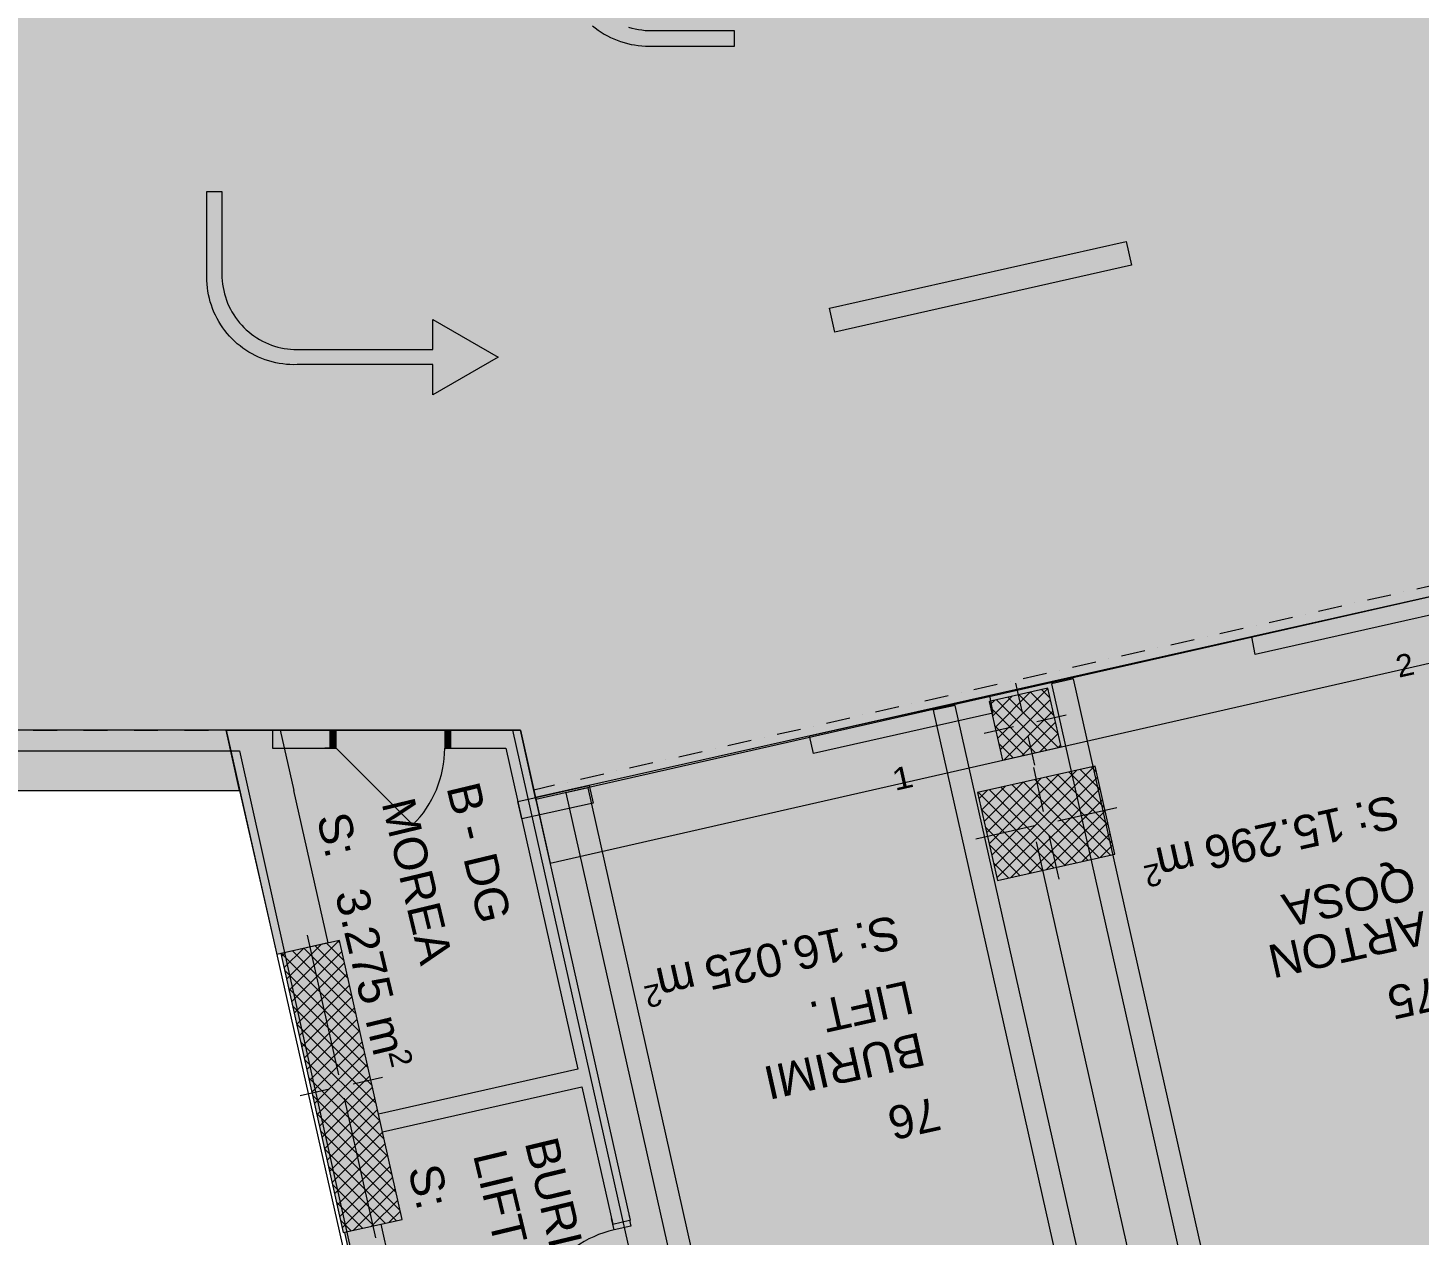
# Model space of a CAD drawing. Header units: centimetres. Extents: x -6805 to 4309, y -7338 to 617.
# Drawn here: x -2378 to -1453, y -5302 to -4499 of the extents above; entities that cross this region are included whole.
import ezdxf

# ---------------------------------------------------------------- set-up
doc = ezdxf.new("R2010")
doc.units = ezdxf.units.CM
for name, color, linetype in [('PDF_ - DEPO_MOREA', 7, 'Continuous'), ('PDF_ - Muret e reja', 7, 'Continuous'), ('PDF_- DEPO', 7, 'Continuous'), ('PDF_- GARAZHE', 7, 'Continuous'), ('PDF_A - Fill Zone', 7, 'Continuous'), ('PDF_A - Muret', 7, 'Continuous'), ('PDF_A - Shtyllat', 7, 'Continuous')]:
    doc.layers.add(name, color=color, linetype=linetype)
for name, color, linetype, true_color in [('PDF_ - MESI I RRUGES', 7, 'Continuous', 0x7f7f7f), ('PDF_ - rruga_ndarjet anesore', 7, 'Continuous', 0x7f7f7f), ('PDF_ - SHENJAT_RRUGA', 7, 'Continuous', 0x7f7f7f), ('PDF_065 Möbel Einrichtung', 7, 'Continuous', 0x7f7f7f), ('PDF_2D Drafting - General', 7, 'Continuous', 0x7f7f7f), ('PDF_A - Akset', 7, 'Continuous', 0xfd4435), ('PDF_A - Pllaka Themel', 7, 'Continuous', 0x7f7f7f), ('PDF_A -Polyline', 7, 'Continuous', 0x7f7f7f), ('PDF_A1 - Bodrumi -1', 7, 'Continuous', 0x7f7f7f)]:
    doc.layers.add(name, color=color, linetype=linetype, true_color=true_color)
doc.styles.add('PDF Arial', font='')
doc.styles.get('PDF Arial').set_extended_font_data('Arial')

msp = doc.modelspace()

# ---------------------------------------------------------------- hatches: boundary and pattern name
at = {"layer": 'PDF_ - DEPO_MOREA', "true_color": 0x029e21, "transparency": 33554559}
msp.add_hatch(color=104, dxfattribs=at).paths.add_polyline_path([(-2145.14, -5221.58), (-2171.08, -5106.02), (-2178.62, -5107.67), (-2207.16, -4978.26), (-2060.4, -4978.26), (-2012.52, -5191.65)])
at = {"layer": 'PDF_ - SHENJAT_RRUGA', "true_color": 0xffffff, "transparency": 33554559}
for points in [[(-2043.64, -4361.29), (-2018.62, -4317.79), (-1993.6, -4361.29), (-2013.61, -4361.29), (-2013.61, -4451.37), (-2013.57, -4453.55), (-2013.42, -4455.73), (-2013.19, -4457.9), (-2012.85, -4460.06), (-2012.43, -4462.2), (-2011.91, -4464.32), (-2011.3, -4466.41), (-2010.6, -4468.48), (-2009.8, -4470.52), (-2008.93, -4472.51), (-2007.96, -4474.47), (-2006.91, -4476.38), (-2005.78, -4478.26), (-2004.56, -4480.07), (-2003.27, -4481.83), (-2001.91, -4483.53), (-2000.47, -4485.18), (-1998.95, -4486.75), (-1997.38, -4488.26), (-1995.74, -4489.71), (-1994.04, -4491.06), (-1992.28, -4492.36), (-1990.46, -4493.57), (-1988.59, -4494.71), (-1986.68, -4495.75), (-1984.72, -4496.72), (-1982.72, -4497.6), (-1980.69, -4498.4), (-1978.63, -4499.09), (-1976.52, -4499.71), (-1974.4, -4500.22), (-1972.26, -4500.65), (-1970.11, -4500.98), (-1967.94, -4501.22), (-1965.75, -4501.36), (-1963.57, -4501.41), (-1908.52, -4501.41), (-1908.52, -4511.42), (-1967.69, -4511.42), (-1970.09, -4511.28), (-1972.47, -4511.05), (-1974.85, -4510.72), (-1977.21, -4510.29), (-1979.55, -4509.76), (-1981.87, -4509.14), (-1984.15, -4508.42), (-1986.41, -4507.61), (-1988.63, -4506.71), (-1990.81, -4505.71), (-1992.95, -4504.62), (-1995.05, -4503.44), (-1997.09, -4502.19), (-1999.08, -4500.85), (-2001.01, -4499.42), (-2002.88, -4497.93), (-2004.69, -4496.35), (-2006.43, -4494.7), (-2008.09, -4492.98), (-2009.69, -4491.19), (-2011.22, -4489.33), (-2012.66, -4487.42), (-2014.02, -4485.44), (-2015.31, -4483.42), (-2016.51, -4481.35), (-2017.62, -4479.22), (-2018.63, -4477.05), (-2019.57, -4474.83), (-2020.4, -4472.59), (-2021.15, -4470.31), (-2021.8, -4468), (-2022.35, -4465.67), (-2022.81, -4463.31), (-2023.17, -4460.94), (-2023.44, -4458.56), (-2023.6, -4456.16), (-2023.66, -4453.77), (-2023.63, -4451.37), (-2023.63, -4361.29)], [(-2109.09, -4743.26), (-2109.09, -4723.24), (-2199.16, -4723.24), (-2201.56, -4723.28), (-2203.96, -4723.21), (-2206.35, -4723.05), (-2208.74, -4722.79), (-2211.1, -4722.43), (-2213.46, -4721.98), (-2215.8, -4721.42), (-2218.1, -4720.77), (-2220.39, -4720.03), (-2222.64, -4719.19), (-2224.84, -4718.26), (-2227.01, -4717.23), (-2229.14, -4716.13), (-2231.21, -4714.93), (-2233.25, -4713.65), (-2235.22, -4712.28), (-2237.13, -4710.83), (-2238.98, -4709.31), (-2240.77, -4707.71), (-2242.49, -4706.04), (-2244.15, -4704.3), (-2245.72, -4702.49), (-2247.23, -4700.63), (-2248.64, -4698.69), (-2249.99, -4696.7), (-2251.25, -4694.67), (-2252.42, -4692.58), (-2253.5, -4690.44), (-2254.5, -4688.25), (-2255.4, -4686.03), (-2256.22, -4683.77), (-2256.93, -4681.48), (-2257.56, -4679.17), (-2258.08, -4676.83), (-2258.51, -4674.46), (-2258.84, -4672.1), (-2259.08, -4669.71), (-2259.22, -4667.31), (-2259.22, -4608.15), (-2249.2, -4608.15), (-2249.2, -4663.2), (-2249.16, -4665.37), (-2249.01, -4667.55), (-2248.78, -4669.73), (-2248.44, -4671.89), (-2248.02, -4674.03), (-2247.5, -4676.15), (-2246.89, -4678.24), (-2246.19, -4680.31), (-2245.4, -4682.35), (-2244.52, -4684.34), (-2243.56, -4686.3), (-2242.5, -4688.21), (-2241.37, -4690.09), (-2240.16, -4691.89), (-2238.87, -4693.66), (-2237.5, -4695.36), (-2236.06, -4697), (-2234.55, -4698.58), (-2232.97, -4700.09), (-2231.33, -4701.52), (-2229.63, -4702.89), (-2227.87, -4704.19), (-2226.05, -4705.4), (-2224.19, -4706.53), (-2222.28, -4707.58), (-2220.32, -4708.55), (-2218.31, -4709.42), (-2216.28, -4710.21), (-2214.21, -4710.92), (-2212.11, -4711.53), (-2209.99, -4712.05), (-2207.85, -4712.48), (-2205.69, -4712.81), (-2203.53, -4713.05), (-2201.35, -4713.19), (-2199.16, -4713.24), (-2109.09, -4713.24), (-2109.09, -4693.22), (-2065.58, -4718.24)]]:
    msp.add_hatch(color=7, dxfattribs=at).paths.add_polyline_path(points)
at = {"layer": 'PDF_- DEPO', "true_color": 0x029e21, "transparency": 33554559}
msp.add_hatch(color=104, dxfattribs=at).paths.add_polyline_path([(-2012.97, -5204.07), (-2009.9, -5203.36), (-1957.71, -5435.9), (-2104.4, -5468.8), (-2156.41, -5236.44)])
at = {"layer": 'PDF_2D Drafting - General', "true_color": 0xcccccc, "transparency": 33554559}
msp.add_hatch(color=254, dxfattribs=at).paths.add_polyline_path([(-2964.77, -5006.28), (-2964.77, -1594.37), (-452.44, -1594.37), (-125.36, -3048.55), (710.84, -2860.84), (1265.75, -5333.7), (419.6, -5523.57), (200.43, -4546.93), (-2030.95, -5054.69), (-2050.79, -4966.25), (-2246.45, -4966.25), (-2237.41, -5006.28)])
at = {"layer": 'PDF_A - Fill Zone', "true_color": 0xfafafa, "transparency": 33554559}
msp.add_hatch(color=7, dxfattribs=at).paths.add_polyline_path([(-2207.16, -4978.26), (-2060.4, -4978.26), (-1834.01, -5932.29), (-2019.73, -5961.56), (-2241.25, -4972.02)])
at = {"layer": 'PDF_A - Pllaka Themel', "true_color": 0xd5d5d5, "transparency": 33554559}
h = msp.add_hatch(color=254, dxfattribs=at)
h.paths.add_polyline_path([(-5581.92, -878.77), (-5581.92, -838.74), (-5656.99, -838.74), (-5656.99, -378.27), (-5641.97, -378.27), (-5641.97, 287.29), (-2884.66, 287.29), (-432.6, 287.29), (-419.79, 287.29), (978.3, 287.29), (978.3, -308.22), (1644.1, -308.22), (1644.1, -1142.36), (931.04, -1302.36), (1552.22, -1164.4), (1863.25, -2555.08), (1863.27, -2555.07), (2158.71, -3867.26), (2155.22, -3868.03), (2646.93, -6059.23), (2017.8, -6200.41), (2017.67, -6199.86), (-1597.03, -7011.01), (-1702.67, -6540.31), (-1846.28, -6572.52), (-1976.98, -6060.13), (-1982.53, -5964.43), (-1838.96, -5932.29), (-2055.74, -4966.25), (-2419.29, -4966.25), (-2929.7, -4966.25), (-2929.7, -2144.79), (-2909.68, -2144.79), (-2904.73, -1595.67), (-4731.2, -1619.36), (-4671.15, -1619.36), (-4671.15, -2159.83), (-5099.03, -2159.81), (-5102.54, -2159.76), (-5106.05, -2159.61), (-5109.55, -2159.37), (-5113.04, -2159.02), (-5116.52, -2158.59), (-5119.99, -2158.04), (-5123.44, -2157.41), (-5126.87, -2156.67), (-5130.27, -2155.85), (-5133.66, -2154.92), (-5137.02, -2153.9), (-5140.35, -2152.79), (-5143.64, -2151.59), (-5146.9, -2150.29), (-5150.13, -2148.9), (-5153.31, -2147.42), (-5156.45, -2145.85), (-5159.54, -2144.2), (-5162.59, -2142.46), (-5165.59, -2140.63), (-5168.53, -2138.72), (-5171.42, -2136.74), (-5174.26, -2134.66), (-5177.03, -2132.51), (-5179.74, -2130.29), (-5182.39, -2127.99), (-5184.97, -2125.61), (-5187.49, -2123.17), (-5189.94, -2120.65), (-5192.31, -2118.06), (-5194.61, -2115.42), (-5196.84, -2112.71), (-5198.99, -2109.93), (-5201.06, -2107.1), (-5203.05, -2104.21), (-5204.96, -2101.26), (-5206.78, -2098.27), (-5208.52, -2095.21), (-5210.18, -2092.12), (-5211.74, -2088.99), (-5213.22, -2085.8), (-5214.61, -2082.58), (-5215.9, -2079.32), (-5217.11, -2076.02), (-5218.22, -2072.69), (-5219.24, -2069.33), (-5220.16, -2065.95), (-5220.99, -2062.55), (-5221.72, -2059.11), (-5222.36, -2055.66), (-5222.9, -2052.19), (-5223.34, -2048.71), (-5223.69, -2045.22), (-5223.93, -2041.71), (-5224.08, -2038.21), (-5224.13, -2034.71), (-5224.12, -1589.37), (-5276.67, -1564.36), (-5842.14, -1564.36), (-5842.14, -878.77)])
h.paths.add_polyline_path([(-1884.8, -2746.4), (-1725.78, -2754.1), (-263.28, -2617.91), (-272.05, -2578.85), (-296.78, -2580.25), (-343.47, -2075.77), (-1348.13, -2129.78), (-1534.78, -2147.18), (-1533.4, -2162.02), (-1836.78, -2167.48), (-1836.78, -2147.45), (-1876.81, -2147.45), (-1876.81, -2187.49), (-1531.07, -2187.03), (-1493.33, -2681.24), (-1884.8, -2706.36)])
h.paths.add_polyline_path([(-452.61, -1589.37), (-91.92, -1583.39), (-92.31, -1174.02), (283, -1174.02), (283, -828.73), (-419.79, -828.73), (-427.6, -828.73), (-452.61, -828.73)])
h.paths.add_polyline_path([(413.21, -3713.81), (401.11, -3715.64), (389.02, -3717.55), (376.94, -3719.54), (364.87, -3721.61), (352.83, -3723.77), (340.79, -3726.01), (328.77, -3728.32), (316.77, -3730.71), (304.78, -3733.18)])
at = {"layer": 'PDF_A - Pllaka Themel', "true_color": 0xbfbfbf, "transparency": 33554559}
h = msp.add_hatch(color=9, dxfattribs=at)
h.paths.add_polyline_path([(-5637.01, -378.27), (-5637.01, -315.22), (-447.66, -308.19), (-447.66, -308.22), (963.52, -308.22), (963.52, -763.68), (936, -763.68), (936, -863.76), (963.52, -863.76), (964.76, -1337.14), (925.69, -1345.91), (892.3, -1353.4), (988.45, -1782.56), (1104.37, -2300.85), (1195.01, -2706.12), (1170.59, -2711.59), (1193.36, -2813.05), (1455.74, -3983.06), (1827.47, -5638.02), (1828.36, -5640.74), (1829.15, -5643.5), (1829.85, -5646.27), (1830.45, -5649.07), (1830.96, -5651.88), (1831.36, -5654.72), (1831.66, -5657.56), (1831.87, -5660.41), (1831.97, -5663.28), (1831.97, -5666.14), (1831.89, -5669), (1831.69, -5671.85), (1831.39, -5674.7), (1831, -5677.54), (1830.51, -5680.35), (1829.92, -5683.16), (1829.24, -5685.93), (1828.46, -5688.68), (1827.57, -5691.41), (1826.6, -5694.1), (1825.54, -5696.75), (1824.38, -5699.37), (1823.12, -5701.94), (1821.78, -5704.47), (1820.36, -5706.95), (1818.84, -5709.39), (1817.26, -5711.76), (1815.57, -5714.08), (1813.81, -5716.34), (1811.98, -5718.54), (1810.07, -5720.67), (1808.09, -5722.73), (1806.03, -5724.72), (1803.91, -5726.64), (1801.72, -5728.48), (1799.47, -5730.25), (1797.16, -5731.93), (1794.79, -5733.54), (1792.36, -5735.06), (1789.88, -5736.5), (1787.36, -5737.84), (1784.8, -5739.1), (1782.18, -5740.27), (1779.53, -5741.34), (1776.84, -5742.32), (-1865.84, -6559.76), (-1972.03, -6060.13), (1187.39, -5351.16), (1189.51, -5350.66), (1191.61, -5350.07), (1193.68, -5349.39), (1195.73, -5348.62), (1197.73, -5347.75), (1199.69, -5346.8), (1201.61, -5345.77), (1203.49, -5344.64), (1205.3, -5343.44), (1207.07, -5342.15), (1208.77, -5340.79), (1210.42, -5339.35), (1212, -5337.85), (1213.51, -5336.27), (1214.94, -5334.62), (1216.3, -5332.92), (1217.59, -5331.15), (1218.79, -5329.34), (1219.92, -5327.46), (1220.96, -5325.54), (1221.91, -5323.58), (1222.78, -5321.58), (1223.55, -5319.53), (1224.23, -5317.46), (1224.82, -5315.36), (1225.32, -5313.24), (1225.72, -5311.09), (1226.02, -5308.93), (1226.23, -5306.75), (1226.34, -5304.58), (1226.35, -5302.4), (1226.28, -5300.21), (1226.1, -5298.04), (1225.82, -5295.88), (1225.45, -5293.73), (1224.97, -5291.59), (967.71, -4147.99), (967.16, -4145.82), (966.5, -4143.68), (965.76, -4141.58), (964.92, -4139.51), (963.99, -4137.47), (962.97, -4135.49), (961.86, -4133.55), (960.67, -4131.65), (959.39, -4129.82), (958.04, -4128.05), (956.6, -4126.34), (955.09, -4124.68), (953.5, -4123.11), (951.86, -4121.6), (950.14, -4120.18), (948.36, -4118.82), (946.52, -4117.55), (944.63, -4116.36), (942.68, -4115.26), (940.7, -4114.24), (938.66, -4113.31), (936.59, -4112.48), (934.48, -4111.74), (932.34, -4111.1), (930.17, -4110.55), (927.98, -4110.1), (925.78, -4109.75), (923.56, -4109.49), (921.33, -4109.34), (919.09, -4109.28), (916.86, -4109.32), (914.63, -4109.47), (912.41, -4109.71), (910.2, -4110.05), (908.01, -4110.49), (526.4, -4196.13), (467.81, -4209.28), (455.58, -4213.1), (443.37, -4217.02), (431.2, -4221.04), (419.06, -4225.14), (406.95, -4229.34), (394.87, -4233.64), (382.82, -4238.02), (370.82, -4242.51), (358.84, -4247.08), (346.9, -4251.74), (335, -4256.5), (323.13, -4261.35), (311.3, -4266.29), (299.52, -4271.32), (287.76, -4276.44), (276.06, -4281.65), (264.38, -4286.96), (252.76, -4292.35), (241.17, -4297.83), (229.62, -4303.41), (218.13, -4309.06), (206.67, -4314.81), (195.26, -4320.65), (183.89, -4326.58), (172.57, -4332.6), (161.3, -4338.69), (150.07, -4344.88), (138.9, -4351.16), (127.76, -4357.52), (116.69, -4363.96), (105.66, -4370.49), (94.67, -4377.1), (83.75, -4383.8), (72.87, -4390.59), (62.05, -4397.46), (51.28, -4404.41), (40.57, -4411.44), (29.91, -4418.56), (19.3, -4425.76), (8.75, -4433.04), (-1.74, -4440.41), (-13.44, -4447.77), (-25.18, -4455.07), (-36.98, -4462.26), (-48.83, -4469.39), (-60.73, -4476.42), (-72.67, -4483.38), (-84.67, -4490.25), (-96.72, -4497.03), (-108.81, -4503.72), (-120.96, -4510.33), (-133.14, -4516.85), (-145.38, -4523.29), (-157.66, -4529.64), (-169.99, -4535.9), (-182.35, -4542.07), (-194.77, -4548.16), (-207.22, -4554.16), (-219.72, -4560.06), (-232.26, -4565.88), (-244.84, -4571.62), (-257.46, -4577.25), (-270.12, -4582.81), (-282.82, -4588.26), (-295.56, -4593.64), (-308.33, -4598.91), (-321.15, -4604.1), (-333.99, -4609.2), (-346.88, -4614.21), (-359.81, -4619.12), (-372.76, -4623.95), (-385.74, -4628.67), (-398.77, -4633.31), (-411.82, -4637.86), (-424.92, -4642.31), (-438.03, -4646.67), (-451.18, -4650.93), (-464.37, -4655.11), (-477.57, -4659.18), (-490.81, -4663.17), (-2040.76, -5010.98), (-2050.79, -4966.25), (-2414.34, -4966.25), (-2414.34, -4749.36), (-2414.57, -2387.78), (-2414.58, -2276.48), (-2415.05, -2272.78), (-2415.63, -2269.1), (-2416.31, -2265.43), (-2417.08, -2261.78), (-2417.93, -2258.14), (-2418.89, -2254.54), (-2419.94, -2250.96), (-2421.09, -2247.41), (-2422.32, -2243.88), (-2423.65, -2240.39), (-2425.06, -2236.94), (-2426.57, -2233.53), (-2428.15, -2230.15), (-2429.84, -2226.82), (-2431.6, -2223.53), (-2433.45, -2220.29), (-2435.38, -2217.11), (-2437.39, -2213.97), (-2439.5, -2210.88), (-2441.67, -2207.85), (-2443.93, -2204.87), (-2446.26, -2201.96), (-2448.66, -2199.11), (-2451.13, -2196.32), (-2453.69, -2193.59), (-2456.31, -2190.94), (-2459, -2188.35), (-2461.74, -2185.84), (-2464.57, -2183.38), (-2467.45, -2181.02), (-2470.39, -2178.72), (-2473.38, -2176.5), (-2476.44, -2174.36), (-2479.55, -2172.3), (-2482.72, -2170.32), (-2485.93, -2168.43), (-2489.19, -2166.61), (-2492.5, -2164.89), (-2495.85, -2163.24), (-2499.24, -2161.69), (-2502.68, -2160.23), (-2506.15, -2158.85), (-2509.65, -2157.57), (-2513.18, -2156.38), (-2904.72, -2164.81), (-2899.72, -1589.37), (-2414.31, -1589.37), (-2414.31, -828.73), (-4726.25, -828.73), (-4726.25, -1619.36), (-5219.16, -1619.35), (-5219.16, -2036.14), (-5219.17, -2034.71), (-5219.16, -1589.37), (-5271.71, -1564.36), (-5253.39, -1564.36), (-5253.39, -878.77), (-5576.97, -878.77), (-5576.97, -838.74), (-5652.02, -838.74), (-5652.02, -378.27)])
h.paths.add_polyline_path([(-1883.87, -1589.37), (-1863.84, -1589.37), (-1863.84, -1634.38), (-1863.88, -1634.38), (-1863.88, -2147.18), (-1836.55, -2147.45), (-1871.85, -2147.45), (-1871.85, -2187.49), (-1831.82, -2187.43), (-1831.82, -2147.5), (-1529.51, -2150.6), (-1526.54, -2182.48), (-1488.38, -2681.24), (-1718.52, -2706.37), (-1879.85, -2706.36), (-1879.85, -2746.4), (-1720.83, -2754.1), (-221.28, -2598.22), (-135.83, -2979.09), (-1425.42, -3268.45), (-1880.43, -3268.45), (-1873.52, -4356.82), (-1873.76, -4358.94), (-1873.89, -4361.07), (-1873.93, -4363.2), (-1873.88, -4365.33), (-1873.71, -4367.46), (-1873.46, -4369.58), (-1873.11, -4371.68), (-1872.67, -4373.76), (-1872.13, -4375.84), (-1871.5, -4377.87), (-1870.77, -4379.88), (-1869.95, -4381.85), (-1869.05, -4383.78), (-1868.06, -4385.67), (-1866.97, -4387.5), (-1865.81, -4389.3), (-1864.58, -4391.03), (-1863.26, -4392.71), (-1861.87, -4394.32), (-1860.39, -4395.87), (-1858.86, -4397.35), (-1857.26, -4398.76), (-1855.59, -4400.1), (-1853.87, -4401.36), (-1852.09, -4402.54), (-1850.27, -4403.63), (-1848.39, -4404.64), (-1846.46, -4405.56), (-1844.51, -4406.4), (-1842.5, -4407.15), (-1840.47, -4407.79), (-1838.41, -4408.35), (-1836.33, -4408.82), (-1834.23, -4409.19), (-1832.12, -4409.47), (-1829.99, -4409.65), (-1827.86, -4409.72), (-1825.73, -4409.7), (-1823.6, -4409.59), (-1821.48, -4409.38), (-1819.37, -4409.07), (-657.92, -4148.44), (-657.8, -4148.96), (-640.87, -4142.08), (-623.98, -4135.12), (-607.12, -4128.08), (-590.3, -4120.94), (-573.52, -4113.7), (-556.78, -4106.38), (-540.08, -4098.97), (-523.41, -4091.48), (-506.79, -4083.89), (-490.21, -4076.22), (-473.66, -4068.46), (-457.17, -4060.61), (-440.7, -4052.67), (-424.29, -4044.65), (-407.92, -4036.54), (-391.58, -4028.34), (-375.3, -4020.05), (-359.06, -4011.68), (-342.86, -4003.22), (-326.71, -3994.68), (-310.6, -3986.05), (-294.54, -3977.33), (-278.53, -3968.52), (-262.57, -3959.64), (-246.65, -3950.67), (-230.77, -3941.62), (-214.95, -3932.48), (-199.18, -3923.26), (-183.46, -3913.95), (-171.76, -3907.67), (-160.01, -3901.48), (-148.21, -3895.39), (-136.38, -3889.37), (-124.5, -3883.45), (-112.58, -3877.6), (-100.62, -3871.85), (-88.61, -3866.18), (-76.56, -3860.6), (-64.48, -3855.1), (-52.35, -3849.7), (-40.19, -3844.39), (-27.98, -3839.16), (-15.74, -3834.02), (-3.46, -3828.97), (8.86, -3824), (21.21, -3819.14), (33.59, -3814.35), (46.01, -3809.67), (58.47, -3805.06), (70.95, -3800.56), (83.47, -3796.14), (96.03, -3791.81), (108.6, -3787.57), (121.22, -3783.42), (133.86, -3779.37), (146.53, -3775.41), (159.23, -3771.54), (171.96, -3767.76), (184.72, -3764.08), (197.49, -3760.49), (210.3, -3756.99), (223.14, -3753.59), (235.99, -3750.28), (248.88, -3747.06), (261.78, -3743.94), (274.7, -3740.9), (287.65, -3737.97), (300.62, -3735.12), (313.61, -3732.38), (326.61, -3729.72), (339.65, -3727.16), (352.69, -3724.7), (365.76, -3722.33), (378.83, -3720.06), (391.93, -3717.88), (405.04, -3715.79), (418.17, -3713.81), (787.26, -3630.98), (789.38, -3630.46), (791.47, -3629.84), (793.53, -3629.14), (795.57, -3628.34), (797.56, -3627.45), (799.52, -3626.48), (801.42, -3625.43), (803.29, -3624.3), (805.1, -3623.08), (806.86, -3621.79), (808.55, -3620.42), (810.19, -3618.97), (811.77, -3617.46), (813.27, -3615.88), (814.71, -3614.24), (816.07, -3612.54), (817.36, -3610.77), (818.57, -3608.95), (819.69, -3607.09), (820.73, -3605.17), (821.69, -3603.21), (822.57, -3601.21), (823.36, -3599.18), (824.06, -3597.11), (824.66, -3595.01), (825.17, -3592.89), (825.6, -3590.75), (825.93, -3588.6), (826.16, -3586.43), (826.3, -3584.25), (826.34, -3582.06), (826.3, -3579.89), (826.14, -3577.71), (825.91, -3575.54), (825.57, -3573.38), (825.14, -3571.24), (681.41, -2927.91), (734.37, -2916.03), (711.61, -2814.58), (658.74, -2826.44), (287.95, -1174.02), (287.95, -828.73), (-447.66, -828.73), (-1883.87, -828.73)])

# ---------------------------------------------------------------- linework, layer by layer
at = {"layer": 'PDF_ - MESI I RRUGES', "lineweight": 0}
for points in [[(-1845.24, -4685.78), (-1648.14, -4641.34)], [(-1648.14, -4641.34), (-1644.58, -4657.2)], [(-1644.58, -4657.2), (-1841.68, -4701.62)], [(-1841.68, -4701.62), (-1845.24, -4685.78)]]:
    msp.add_lwpolyline(points, dxfattribs=at)
at = {"layer": 'PDF_ - MESI I RRUGES', "color": 7, "true_color": 0xffffff, "transparency": 33554559}
msp.add_solid([(-1648.14, -4641.34), (-1644.58, -4657.2), (-1845.24, -4685.78), (-1841.68, -4701.61)], dxfattribs=at)
at = {"layer": 'PDF_ - Muret e reja', "lineweight": 0}
for points in [[(-2177.18, -4966.25), (-2215.51, -4966.25)], [(-2215.51, -4966.25), (-2215.51, -4978.26)], [(-2177.18, -4966.25), (-2180.88, -4966.25)], [(-2177.18, -4966.25), (-2180.88, -4966.25)], [(-2177.18, -4966.25), (-2180.88, -4966.25)], [(-2177.18, -4966.75), (-2177.18, -4966.25)], [(-2177.18, -4966.75), (-2177.18, -4966.25)], [(-2177.18, -4966.75), (-2177.18, -4966.25)], [(-2177.18, -4978.26), (-2177.18, -4966.75)], [(-2173.18, -4966.75), (-2177.18, -4966.75)], [(-2177.18, -4966.75), (-2177.18, -4978.26)], [(-2177.18, -4978.26), (-2177.18, -4966.75)], [(-2177.18, -4978.26), (-2177.18, -4966.75)], [(-2173.18, -4978.26), (-2173.18, -4966.75)], [(-2097.11, -4966.75), (-2101.12, -4966.75)], [(-2101.12, -4966.75), (-2101.12, -4978.26)], [(-2050.79, -4966.24), (-2097.11, -4966.25)], [(-2097.11, -4966.25), (-2093.41, -4966.25)], [(-2097.11, -4966.75), (-2097.11, -4966.25)], [(-2097.11, -4966.75), (-2097.11, -4966.25)], [(-2097.11, -4966.75), (-2097.11, -4966.25)], [(-2097.11, -4966.25), (-2093.41, -4966.25)], [(-2097.11, -4966.25), (-2093.41, -4966.25)], [(-2097.11, -4978.26), (-2097.11, -4966.75)], [(-2097.11, -4978.26), (-2097.11, -4966.75)], [(-2097.11, -4978.26), (-2097.11, -4966.75)], [(-2097.11, -4978.26), (-2097.11, -4966.75)], [(-2050.79, -4966.24), (-2048.1, -4978.26)], [(-2215.51, -4978.26), (-2177.18, -4978.26)], [(-2177.18, -4978.26), (-2180.88, -4978.26)], [(-2177.18, -4978.26), (-2180.88, -4978.26)], [(-2177.18, -4978.26), (-2180.88, -4978.26)], [(-2177.18, -4978.26), (-2173.18, -4978.26)], [(-2173.18, -4978.26), (-2122.22, -5029.22)], [(-2101.12, -4978.26), (-2097.11, -4978.26)], [(-2097.11, -4978.26), (-2093.41, -4978.26)], [(-2097.11, -4978.26), (-2060.4, -4978.26)], [(-2097.11, -4978.26), (-2093.41, -4978.26)], [(-2097.11, -4978.26), (-2093.41, -4978.26)], [(-2060.4, -4978.26), (-2012.52, -5191.65)], [(-1977.68, -5292.03), (-2048.1, -4978.26)], [(-2012.52, -5191.65), (-2145.14, -5221.58)], [(-2142.5, -5233.31), (-2009.9, -5203.36)], [(-2009.9, -5203.36), (-1989.41, -5294.65)], [(-1977.68, -5292.03), (-1978.5, -5288.41)], [(-1977.68, -5292.03), (-1978.5, -5288.41)], [(-1977.68, -5292.03), (-1978.5, -5288.41)], [(-1989.41, -5294.65), (-1990.22, -5291.04)], [(-1989.41, -5294.65), (-1990.22, -5291.04)], [(-1989.41, -5294.65), (-1990.22, -5291.04)], [(-1989.41, -5294.65), (-1978.18, -5292.13)], [(-1989.41, -5294.65), (-1978.18, -5292.13)], [(-1989.41, -5294.65), (-1978.18, -5292.13)], [(-1989.41, -5294.65), (-1978.18, -5292.13)], [(-1988.53, -5298.56), (-1989.41, -5294.65)], [(-1977.3, -5296.04), (-1988.53, -5298.56)], [(-1978.18, -5292.13), (-1977.68, -5292.03)], [(-1978.18, -5292.13), (-1977.68, -5292.03)], [(-1978.18, -5292.13), (-1977.68, -5292.03)], [(-1978.18, -5292.13), (-1977.3, -5296.04)]]:
    msp.add_lwpolyline(points, dxfattribs=at)
for centre, radius, start, end in [((-2173.15, -4978.27), 72.03, 314.99011, 0.0087), ((-1972.74, -5368.89), 72.08, 102.66003, 147.64953)]:
    msp.add_arc(centre, radius, start, end, dxfattribs=at)
at = {"layer": 'PDF_ - Muret e reja', "transparency": 33554559}
for points in [[(-2215.51, -4966.25), (-2177.18, -4966.25), (-2215.51, -4978.26), (-2177.18, -4978.26)], [(-2063.1, -4966.25), (-2060.4, -4978.26), (-2097.11, -4966.25), (-2097.11, -4978.26)], [(-2063.1, -4966.25), (-2050.79, -4966.25), (-2060.4, -4978.26)], [(-2060.4, -4978.26), (-2050.79, -4966.25), (-2048.1, -4978.26)], [(-2060.4, -4978.26), (-2048.1, -4978.26), (-1989.41, -5294.65), (-1977.68, -5292.03)], [(-2012.52, -5191.65), (-2009.9, -5203.36), (-2145.14, -5221.58), (-2142.5, -5233.31)]]:
    msp.add_solid(points, dxfattribs=at)
at = {"layer": 'PDF_ - Muret e reja', "color": 7, "true_color": 0xffffff, "transparency": 33554559}
for points in [[(-2177.18, -4978.26), (-2177.18, -4966.25), (-2097.11, -4978.26), (-2097.11, -4966.25)], [(-2177.18, -4978.26), (-2177.18, -4966.75), (-2173.18, -4978.26), (-2173.18, -4966.75)], [(-2097.11, -4966.75), (-2097.11, -4978.26), (-2101.12, -4966.75), (-2101.12, -4978.26)], [(-1971.88, -5372.78), (-1989.41, -5294.65), (-1960.16, -5370.15), (-1977.68, -5292.03)], [(-1978.18, -5292.13), (-1977.3, -5296.04), (-1989.41, -5294.65), (-1988.53, -5298.56)]]:
    msp.add_solid(points, dxfattribs=at)
at = {"layer": 'PDF_ - rruga_ndarjet anesore', "lineweight": 0}
for points in [[(-1564.62, -4904.13), (-1419.21, -4871.51)], [(-1416.58, -4883.22), (-1562.35, -4915.93)], [(-1562.35, -4915.93), (-1564.62, -4904.13)], [(-1858.66, -4970.11), (-1739.02, -4943.27)], [(-1739.02, -4943.27), (-1736.75, -4955.07)], [(-1736.75, -4955.07), (-1856.03, -4981.84)], [(-1856.03, -4981.84), (-1858.66, -4970.11)], [(-2052.47, -5013.61), (-2005.14, -5002.98)], [(-2005.14, -5002.98), (-2002.51, -5014.71)], [(-2049.84, -5025.33), (-2052.47, -5013.61)], [(-2002.51, -5014.71), (-2049.84, -5025.33)]]:
    msp.add_lwpolyline(points, dxfattribs=at)
at = {"layer": 'PDF_ - rruga_ndarjet anesore', "color": 7, "true_color": 0xffffff, "transparency": 33554559}
for points in [[(-1419.21, -4871.51), (-1416.58, -4883.22), (-1564.62, -4904.13), (-1562.35, -4915.93)], [(-1858.66, -4970.11), (-1739.02, -4943.27), (-1856.03, -4981.84), (-1736.75, -4955.07)], [(-2005.14, -5002.98), (-2002.51, -5014.71), (-2052.47, -5013.61), (-2049.84, -5025.33)]]:
    msp.add_solid(points, dxfattribs=at)
at = {"layer": 'PDF_ - SHENJAT_RRUGA', "lineweight": 0}
for points in [[(-2002.88, -4497.93), (-2001.01, -4499.42)], [(-2001.01, -4499.42), (-1999.08, -4500.85)], [(-1999.08, -4500.85), (-1997.09, -4502.19)], [(-1997.09, -4502.19), (-1995.05, -4503.44)], [(-1995.05, -4503.44), (-1992.95, -4504.62)], [(-1976.52, -4499.71), (-1978.63, -4499.09)], [(-1974.4, -4500.22), (-1976.52, -4499.71)], [(-1972.26, -4500.65), (-1974.4, -4500.22)], [(-1970.11, -4500.98), (-1972.26, -4500.65)], [(-1967.94, -4501.22), (-1970.11, -4500.98)], [(-1965.75, -4501.36), (-1967.94, -4501.22)], [(-1963.57, -4501.41), (-1965.75, -4501.36)], [(-1908.52, -4501.41), (-1963.57, -4501.41)], [(-1908.52, -4511.42), (-1908.52, -4501.41)], [(-1992.95, -4504.62), (-1990.81, -4505.71)], [(-1990.81, -4505.71), (-1988.63, -4506.71)], [(-1988.63, -4506.71), (-1986.41, -4507.61)], [(-1986.41, -4507.61), (-1984.15, -4508.42)], [(-1984.15, -4508.42), (-1981.87, -4509.14)], [(-1981.87, -4509.14), (-1979.55, -4509.76)], [(-1979.55, -4509.76), (-1977.21, -4510.29)], [(-1977.21, -4510.29), (-1974.85, -4510.72)], [(-1974.85, -4510.72), (-1972.47, -4511.05)], [(-1972.47, -4511.05), (-1970.09, -4511.28)], [(-1970.09, -4511.28), (-1967.69, -4511.42)], [(-1967.69, -4511.42), (-1908.52, -4511.42)], [(-2259.22, -4667.31), (-2259.22, -4608.15)], [(-2259.22, -4608.15), (-2249.2, -4608.15)], [(-2249.2, -4608.15), (-2249.2, -4663.2)], [(-2259.08, -4669.71), (-2259.22, -4667.31)], [(-2258.84, -4672.1), (-2259.08, -4669.71)], [(-2249.2, -4663.2), (-2249.16, -4665.37)], [(-2249.16, -4665.37), (-2249.01, -4667.55)], [(-2249.01, -4667.55), (-2248.78, -4669.73)], [(-2248.78, -4669.73), (-2248.44, -4671.89)], [(-2258.51, -4674.46), (-2258.84, -4672.1)], [(-2258.08, -4676.83), (-2258.51, -4674.46)], [(-2257.56, -4679.17), (-2258.08, -4676.83)], [(-2256.93, -4681.48), (-2257.56, -4679.17)], [(-2248.44, -4671.89), (-2248.02, -4674.03)], [(-2248.02, -4674.03), (-2247.5, -4676.15)], [(-2247.5, -4676.15), (-2246.89, -4678.24)], [(-2246.89, -4678.24), (-2246.19, -4680.31)], [(-2256.22, -4683.77), (-2256.93, -4681.48)], [(-2255.4, -4686.03), (-2256.22, -4683.77)], [(-2254.5, -4688.25), (-2255.4, -4686.03)], [(-2253.5, -4690.44), (-2254.5, -4688.25)], [(-2246.19, -4680.31), (-2245.4, -4682.35)], [(-2245.4, -4682.35), (-2244.52, -4684.34)], [(-2244.52, -4684.34), (-2243.56, -4686.3)], [(-2243.56, -4686.3), (-2242.5, -4688.21)], [(-2242.5, -4688.21), (-2241.37, -4690.09)], [(-2252.42, -4692.57), (-2253.5, -4690.44)], [(-2251.25, -4694.67), (-2252.42, -4692.57)], [(-2249.99, -4696.7), (-2251.25, -4694.67)], [(-2248.64, -4698.69), (-2249.99, -4696.7)], [(-2241.37, -4690.09), (-2240.16, -4691.89)], [(-2240.16, -4691.89), (-2238.87, -4693.66)], [(-2238.87, -4693.66), (-2237.5, -4695.36)], [(-2237.5, -4695.36), (-2236.06, -4697)], [(-2236.06, -4697), (-2234.55, -4698.58)], [(-2234.55, -4698.58), (-2232.97, -4700.09)], [(-2109.09, -4713.24), (-2109.09, -4693.22)], [(-2109.09, -4693.22), (-2065.58, -4718.24)], [(-2247.23, -4700.63), (-2248.64, -4698.69)], [(-2245.72, -4702.49), (-2247.23, -4700.63)], [(-2244.15, -4704.3), (-2245.72, -4702.49)], [(-2242.49, -4706.04), (-2244.15, -4704.3)], [(-2240.77, -4707.71), (-2242.49, -4706.04)], [(-2238.98, -4709.31), (-2240.77, -4707.71)], [(-2232.97, -4700.09), (-2231.33, -4701.52)], [(-2231.33, -4701.52), (-2229.63, -4702.89)], [(-2229.63, -4702.89), (-2227.87, -4704.19)], [(-2227.87, -4704.19), (-2226.05, -4705.4)], [(-2226.05, -4705.4), (-2224.19, -4706.53)], [(-2224.19, -4706.53), (-2222.27, -4707.58)], [(-2222.27, -4707.58), (-2220.32, -4708.55)], [(-2237.13, -4710.83), (-2238.98, -4709.31)], [(-2235.22, -4712.28), (-2237.13, -4710.83)], [(-2233.25, -4713.65), (-2235.22, -4712.28)], [(-2231.21, -4714.93), (-2233.25, -4713.65)], [(-2229.14, -4716.13), (-2231.21, -4714.93)], [(-2227.01, -4717.23), (-2229.14, -4716.13)], [(-2220.32, -4708.55), (-2218.31, -4709.42)], [(-2218.31, -4709.42), (-2216.28, -4710.21)], [(-2216.28, -4710.21), (-2214.21, -4710.92)], [(-2214.21, -4710.92), (-2212.11, -4711.53)], [(-2212.11, -4711.53), (-2209.99, -4712.05)], [(-2209.99, -4712.05), (-2207.85, -4712.48)], [(-2207.85, -4712.48), (-2205.69, -4712.81)], [(-2205.69, -4712.81), (-2203.53, -4713.05)], [(-2203.53, -4713.05), (-2201.35, -4713.19)], [(-2201.35, -4713.19), (-2199.16, -4713.24)], [(-2199.16, -4713.24), (-2109.09, -4713.24)], [(-2224.84, -4718.26), (-2227.01, -4717.23)], [(-2222.64, -4719.19), (-2224.84, -4718.26)], [(-2220.39, -4720.03), (-2222.64, -4719.19)], [(-2218.1, -4720.77), (-2220.39, -4720.03)], [(-2215.8, -4721.42), (-2218.1, -4720.77)], [(-2213.46, -4721.98), (-2215.8, -4721.42)], [(-2211.11, -4722.43), (-2213.46, -4721.98)], [(-2208.74, -4722.79), (-2211.11, -4722.43)], [(-2206.35, -4723.05), (-2208.74, -4722.79)], [(-2203.96, -4723.21), (-2206.35, -4723.05)], [(-2201.56, -4723.28), (-2203.96, -4723.21)], [(-2199.16, -4723.24), (-2201.56, -4723.28)], [(-2109.09, -4723.24), (-2199.16, -4723.24)], [(-2065.58, -4718.24), (-2109.09, -4743.26)], [(-2109.09, -4743.26), (-2109.09, -4723.24)]]:
    msp.add_lwpolyline(points, dxfattribs=at)
at = {"layer": 'PDF_- GARAZHE', "color": 254, "true_color": 0xccccff, "transparency": 33554559}
for points in [[(-1433.35, -4876.11), (-1322.95, -5368.12), (-1729.84, -4942.64), (-1619.43, -5434.65)], [(-1729.84, -4942.64), (-1619.43, -5434.65), (-2040.45, -5012.34), (-1930.04, -5504.35)]]:
    msp.add_solid(points, dxfattribs=at)
at = {"layer": 'PDF_065 Möbel Einrichtung', "lineweight": 0}
for points in [[(-1683.05, -4932.14), (-1697.7, -4935.43)], [(-1697.7, -4935.43), (-1588.13, -5423.7)], [(-1573.48, -5420.41), (-1683.05, -4932.14)], [(-1761.68, -4949.79), (-1776.33, -4953.07)], [(-1776.33, -4953.07), (-1666.76, -5441.35)], [(-1652.11, -5438.06), (-1761.68, -4949.79)], [(-2005.83, -5004.57), (-2020.47, -5007.86)], [(-2020.47, -5007.86), (-1910.9, -5496.13)], [(-1896.25, -5492.84), (-2005.83, -5004.57)]]:
    msp.add_lwpolyline(points, dxfattribs=at)
at = {"layer": 'PDF_065 Möbel Einrichtung', "color": 7, "true_color": 0xffffff, "transparency": 33554559}
for points in [[(-1683.05, -4932.14), (-1573.48, -5420.41), (-1697.7, -4935.43), (-1588.13, -5423.7)], [(-1761.68, -4949.79), (-1652.11, -5438.06), (-1776.33, -4953.08), (-1666.76, -5441.35)], [(-2005.83, -5004.57), (-1896.25, -5492.84), (-2020.47, -5007.86), (-1910.9, -5496.13)]]:
    msp.add_solid(points, dxfattribs=at)
at = {"layer": 'PDF_2D Drafting - General', "color": 7, "lineweight": 0}
for points in [[(-2030.95, -5054.69), (200.43, -4546.93)], [(-2246.45, -4966.25), (-2050.79, -4966.24)], [(-2237.41, -5006.28), (-2246.45, -4966.25)], [(-2050.79, -4966.24), (-2030.95, -5054.69)], [(-2964.77, -5006.28), (-2237.41, -5006.28)]]:
    msp.add_lwpolyline(points, dxfattribs=at)
at = {"layer": 'PDF_A - Akset', "color": 21, "lineweight": 0, "true_color": 0xff9955}
for points in [[(-1463.5, -4874.24), (-1463.5, -4874.24)], [(-1454.89, -4872.28), (-1439.4, -4868.76)], [(-1496.2, -4881.68), (-1496.2, -4881.68)], [(-1487.6, -4879.72), (-1472.11, -4876.19)], [(-1553.01, -4894.61), (-1537.52, -4891.08)], [(-1528.91, -4889.13), (-1528.91, -4889.13)], [(-1520.3, -4887.17), (-1504.81, -4883.64)], [(-1585.72, -4902.05), (-1570.22, -4898.53)], [(-1561.61, -4896.57), (-1561.61, -4896.57)], [(-1618.43, -4909.49), (-1602.93, -4905.96)], [(-1594.32, -4904.01), (-1594.32, -4904.01)], [(-1659.74, -4918.9), (-1659.74, -4918.9)], [(-1651.12, -4916.94), (-1635.63, -4913.41)], [(-1627.03, -4911.45), (-1627.03, -4911.45)], [(-1716.54, -4931.82), (-1701.05, -4928.3)], [(-1692.44, -4926.34), (-1692.44, -4926.34)], [(-1683.83, -4924.38), (-1668.34, -4920.85)], [(-1749.24, -4939.26), (-1733.76, -4935.73)], [(-1725.14, -4933.77), (-1725.14, -4933.77)], [(-1781.95, -4946.71), (-1766.45, -4943.18)], [(-1757.85, -4941.22), (-1757.85, -4941.22)], [(-1823.26, -4956.11), (-1823.26, -4956.11)], [(-1814.66, -4954.15), (-1799.16, -4950.62)], [(-1790.56, -4948.66), (-1790.56, -4948.66)], [(-2374.68, -4966.25), (-2358.79, -4966.25)], [(-2349.96, -4966.25), (-2349.96, -4966.25)], [(-2341.14, -4966.25), (-2325.25, -4966.25)], [(-2316.42, -4966.25), (-2316.42, -4966.25)], [(-2307.59, -4966.25), (-2291.7, -4966.25)], [(-2282.88, -4966.25), (-2282.88, -4966.25)], [(-2274.05, -4966.25), (-2258.16, -4966.25)], [(-2249.34, -4966.25), (-2249.34, -4966.25)], [(-2240.51, -4966.25), (-2224.63, -4966.25)], [(-2215.79, -4966.25), (-2215.79, -4966.25)], [(-2206.97, -4966.25), (-2191.08, -4966.25)], [(-2182.25, -4966.25), (-2182.25, -4966.25)], [(-2173.43, -4966.25), (-2157.54, -4966.25)], [(-2148.71, -4966.25), (-2148.71, -4966.25)], [(-2139.88, -4966.25), (-2123.99, -4966.25)], [(-2115.17, -4966.25), (-2115.17, -4966.25)], [(-2106.35, -4966.25), (-2090.45, -4966.24)], [(-2081.63, -4966.24), (-2081.63, -4966.24)], [(-2072.8, -4966.24), (-2050.79, -4966.24)], [(-2050.79, -4966.24), (-2048.28, -4977.45)], [(-1880.07, -4969.03), (-1864.58, -4965.5)], [(-1855.97, -4963.54), (-1855.97, -4963.54)], [(-1847.37, -4961.59), (-1831.87, -4958.07)], [(-1912.77, -4976.48), (-1897.28, -4972.95)], [(-1888.68, -4970.99), (-1888.68, -4970.99)], [(-1945.48, -4983.92), (-1929.99, -4980.39)], [(-1921.38, -4978.43), (-1921.38, -4978.43)], [(-2046.35, -4986.05), (-2046.35, -4986.05)], [(-1986.79, -4993.31), (-1986.79, -4993.31)], [(-1978.19, -4991.36), (-1962.7, -4987.84)], [(-1954.09, -4985.88), (-1954.09, -4985.88)], [(-2044.42, -4994.66), (-2041.9, -5005.86)], [(-2041.9, -5005.86), (-2028.1, -5002.72)], [(-2019.5, -5000.76), (-2019.5, -5000.76)], [(-2010.9, -4998.8), (-1995.4, -4995.27)]]:
    msp.add_lwpolyline(points, dxfattribs=at)
at = {"layer": 'PDF_A - Muret', "lineweight": 0}
for points in [[(-2210.53, -4966.25), (-2924.74, -4966.24)], [(-2210.53, -4966.25), (-2201.5, -5006.28)], [(-2964.77, -5006.28), (-2237.41, -5006.28)], [(-2237.41, -5006.28), (-2212.79, -5115.39)], [(-2178.62, -5107.67), (-2201.5, -5006.28)], [(-2178.62, -5107.67), (-2212.79, -5115.39)], [(-2104.46, -5468.49), (-2143.37, -5294.69)], [(-2167.79, -5300.17), (-2128.88, -5473.96)]]:
    msp.add_lwpolyline(points, dxfattribs=at)
at = {"layer": 'PDF_A - Muret', "transparency": 33554559}
for points in [[(-2924.74, -5006.28), (-2924.74, -4966.24), (-2237.41, -5006.28), (-2246.45, -4966.25)], [(-2210.53, -4966.25), (-2237.41, -5006.28), (-2246.45, -4966.25)], [(-2237.41, -5006.28), (-2210.53, -4966.25), (-2201.5, -5006.28)], [(-2237.41, -5006.28), (-2201.5, -5006.28), (-2212.79, -5115.38), (-2178.62, -5107.67)], [(-2143.37, -5294.69), (-2104.46, -5468.49), (-2167.79, -5300.17), (-2128.88, -5473.96)]]:
    msp.add_solid(points, dxfattribs=at)
at = {"layer": 'PDF_A - Pllaka Themel', "lineweight": 0}
for points in [[(-490.81, -4663.17), (-2040.76, -5010.98)], [(-2055.75, -4966.24), (-2419.29, -4966.25)], [(-2050.79, -4966.24), (-2414.34, -4966.25)], [(-1838.96, -5932.29), (-2055.75, -4966.24)], [(-2040.76, -5010.98), (-2050.79, -4966.24)], [(-2964.77, -4979.91), (-2237.41, -4979.91)], [(-2237.41, -4979.91), (-1770.12, -7076.58)]]:
    msp.add_lwpolyline(points, dxfattribs=at)
at = {"layer": 'PDF_A - Shtyllat', "lineweight": 0}
for points in [[(-1700.14, -4938.35), (-1739.18, -4947.24)], [(-1733.56, -4971.91), (-1700.12, -4938.47)], [(-1716.99, -4954.5), (-1721.43, -4934.98)], [(-1691.26, -4977.39), (-1700.14, -4938.35)], [(-1739.18, -4947.24), (-1730.3, -4986.27)], [(-1738.67, -4949.43), (-1735.69, -4946.44)], [(-1736.97, -4956.93), (-1723.77, -4943.73)], [(-1735.27, -4964.42), (-1711.87, -4941.02)], [(-1700.8, -4979.56), (-1734.24, -4946.12)], [(-1731.86, -4979.41), (-1698.41, -4945.96)], [(-1693.3, -4977.85), (-1726.75, -4944.4)], [(-1693.22, -4968.73), (-1719.26, -4942.7)], [(-1695.93, -4956.82), (-1711.76, -4941)], [(-1698.64, -4944.91), (-1704.26, -4939.29)], [(-1708.29, -4981.27), (-1738.24, -4951.31)], [(-1729.29, -4986.04), (-1696.7, -4953.46)], [(-1707.41, -4960.53), (-1687.89, -4956.09)], [(-1723.02, -4964.09), (-1742.54, -4968.53)], [(-1715.79, -4982.97), (-1735.53, -4963.22)], [(-1717.37, -4983.33), (-1694.99, -4960.95)], [(-1715.22, -4962.31), (-1715.22, -4962.31)], [(-1723.28, -4984.67), (-1732.83, -4975.12)], [(-1713.44, -4970.11), (-1709, -4989.63)], [(-1705.46, -4980.62), (-1693.29, -4968.45)], [(-1693.56, -4977.91), (-1691.59, -4975.94)], [(-1730.3, -4986.27), (-1691.26, -4977.39)], [(-1668.74, -4990.15), (-1746.86, -5007.68)], [(-1737.49, -5049.45), (-1680.93, -4992.89)], [(-1735.8, -5056.96), (-1669.07, -4990.22)], [(-1702.98, -5020.4), (-1709.55, -4991.11)], [(-1662.52, -5017.83), (-1686.27, -4994.08)], [(-1665.18, -5005.97), (-1678.75, -4992.4)], [(-1667.85, -4994.1), (-1671.24, -4990.72)], [(-1655.59, -5048.75), (-1668.74, -4990.15)], [(-1744.23, -5019.39), (-1728.38, -5003.54)], [(-1742.55, -5026.91), (-1716.52, -5000.87)], [(-1740.86, -5034.42), (-1704.65, -4998.21)], [(-1739.18, -5041.94), (-1692.8, -4995.55)], [(-1734.12, -5064.47), (-1667.1, -4997.46)], [(-1673.58, -5052.79), (-1723.84, -5002.52)], [(-1666.06, -5051.09), (-1716.33, -5000.84)], [(-1658.55, -5049.41), (-1708.82, -4999.14)], [(-1657.21, -5041.56), (-1701.3, -4997.46)], [(-1659.86, -5029.69), (-1693.78, -4995.78)], [(-1746.86, -5007.68), (-1733.72, -5066.28)], [(-1696.11, -5057.84), (-1746.38, -5007.58)], [(-1745.92, -5011.87), (-1740.24, -5006.2)], [(-1688.6, -5056.15), (-1738.87, -5005.89)], [(-1681.09, -5054.47), (-1731.35, -5004.2)], [(-1724.7, -5064.25), (-1665.41, -5004.97)], [(-1712.84, -5061.59), (-1663.73, -5012.48)], [(-1703.64, -5059.53), (-1744.37, -5018.79)], [(-1700.97, -5058.93), (-1662.04, -5019.99)], [(-1693.41, -5026.46), (-1654.35, -5017.69)], [(-1709.04, -5029.97), (-1748.1, -5038.73)], [(-1711.15, -5061.21), (-1741.7, -5030.65)], [(-1701.23, -5028.22), (-1701.23, -5028.22)], [(-1689.11, -5056.27), (-1660.35, -5027.51)], [(-1699.47, -5036.02), (-1692.9, -5065.33)], [(-1677.25, -5053.6), (-1658.67, -5035.03)], [(-1718.66, -5062.9), (-1739.04, -5042.51)], [(-1733.72, -5066.28), (-1655.59, -5048.75)], [(-1665.38, -5050.94), (-1656.98, -5042.54)], [(-1726.17, -5064.59), (-1736.38, -5054.37)], [(-1733.69, -5066.27), (-1733.72, -5066.24)], [(-2171.54, -5195.36), (-2192.36, -5102.59)], [(-2171.08, -5106.02), (-2210.14, -5114.79)], [(-2210.14, -5114.79), (-2168.5, -5300.33)], [(-2209.68, -5116.82), (-2206.91, -5114.06)], [(-2157.39, -5166.97), (-2209.68, -5114.68)], [(-2207.99, -5124.34), (-2195.05, -5111.39)], [(-2206.3, -5131.86), (-2183.18, -5108.73)], [(-2204.62, -5139.37), (-2171.32, -5106.07)], [(-2202.93, -5146.89), (-2169.42, -5113.37)], [(-2160.06, -5155.11), (-2202.17, -5113)], [(-2162.72, -5143.25), (-2194.66, -5111.31)], [(-2165.38, -5131.39), (-2187.14, -5109.63)], [(-2168.04, -5119.52), (-2179.62, -5107.94)], [(-2170.71, -5107.66), (-2172.11, -5106.25)], [(-2129.43, -5291.56), (-2171.08, -5106.02)], [(-2201.25, -5154.4), (-2167.74, -5120.89)], [(-2154.73, -5178.83), (-2207.63, -5125.93)], [(-2199.56, -5161.91), (-2166.05, -5128.4)], [(-2152.07, -5190.7), (-2204.97, -5137.8)], [(-2197.87, -5169.42), (-2164.36, -5135.91)], [(-2149.41, -5202.56), (-2202.31, -5149.65)], [(-2196.19, -5176.94), (-2162.68, -5143.43)], [(-2194.5, -5184.45), (-2160.99, -5150.95)], [(-2192.81, -5191.96), (-2159.31, -5158.46)], [(-2146.75, -5214.42), (-2199.65, -5161.52)], [(-2191.13, -5199.48), (-2157.62, -5165.97)], [(-2144.08, -5226.28), (-2196.99, -5173.39)], [(-2189.45, -5207), (-2155.93, -5173.48)], [(-2141.42, -5238.14), (-2194.32, -5185.24)], [(-2187.75, -5214.51), (-2154.25, -5181)], [(-2186.07, -5222.02), (-2152.56, -5188.51)], [(-2138.76, -5250), (-2191.66, -5197.11)], [(-2184.39, -5229.54), (-2150.87, -5196.02)], [(-2161.98, -5201.42), (-2142.44, -5197.04)], [(-2177.6, -5204.92), (-2197.13, -5209.31)], [(-2182.7, -5237.05), (-2149.19, -5203.55)], [(-2169.78, -5203.17), (-2169.78, -5203.17)], [(-2136.1, -5261.87), (-2189, -5208.96)], [(-2181.01, -5244.56), (-2147.51, -5211.06)], [(-2168.03, -5210.99), (-2147.21, -5303.76)], [(-2133.43, -5273.73), (-2186.34, -5220.83)], [(-2179.33, -5252.08), (-2145.81, -5218.57)], [(-2130.77, -5285.59), (-2183.67, -5232.69)], [(-2177.64, -5259.59), (-2144.13, -5226.08)], [(-2175.95, -5267.11), (-2142.45, -5233.6)], [(-2174.27, -5274.62), (-2140.76, -5241.11)], [(-2133.17, -5292.4), (-2181.01, -5244.55)], [(-2172.58, -5282.14), (-2139.07, -5248.62)], [(-2140.68, -5294.09), (-2178.35, -5256.42)], [(-2170.9, -5289.65), (-2137.38, -5256.14)], [(-2148.19, -5295.77), (-2175.69, -5268.28)], [(-2169.21, -5297.16), (-2135.7, -5263.65)], [(-2161.63, -5298.79), (-2134.01, -5271.17)], [(-2155.71, -5297.45), (-2173.03, -5280.14)], [(-2149.77, -5296.12), (-2132.32, -5278.68)], [(-2137.91, -5293.46), (-2130.64, -5286.2)], [(-2163.22, -5299.15), (-2170.36, -5292)], [(-2168.5, -5300.33), (-2129.43, -5291.56)]]:
    msp.add_lwpolyline(points, dxfattribs=at)
at = {"layer": 'PDF_A - Shtyllat', "color": 8, "true_color": 0x7f7f7f, "transparency": 33554559}
for points in [[(-1700.14, -4938.35), (-1691.26, -4977.39), (-1739.18, -4947.24), (-1730.3, -4986.27)], [(-1668.74, -4990.15), (-1655.59, -5048.75), (-1746.86, -5007.68), (-1733.71, -5066.28)], [(-2129.43, -5291.56), (-2168.5, -5300.33), (-2171.08, -5106.02), (-2210.14, -5114.79)]]:
    msp.add_solid(points, dxfattribs=at)
at = {"layer": 'PDF_A -Polyline', "color": 7, "lineweight": 0}
msp.add_lwpolyline([(-1707.86, -5040.59), (-1502.7, -5954.83)], dxfattribs=at)
at = {"layer": 'PDF_A1 - Bodrumi -1', "lineweight": 0}
for points in [[(190.1, -4507.13), (-2040.45, -5012.34)], [(-2050.79, -4966.24), (-2246.45, -4966.25)], [(-2246.45, -4966.25), (-1770.12, -7076.58)], [(-2040.45, -5012.34), (-2050.79, -4966.24)]]:
    msp.add_lwpolyline(points, dxfattribs=at)

# ---------------------------------------------------------------- texts
at = {"layer": 'PDF_ - DEPO_MOREA', "attachment_point": 7, "rotation": 283.49998, "style": 'PDF Arial'}
for s, insert, char_height in [('\\W0.999250;B', (-2100.02, -5004.31), 22.1067), ('\\W0.988466;MOREA', (-2143.42, -5014.76), 22.1067), ('\\W1.002323;S:', (-2186.64, -5024.19), 22.1067), ('\\W1.000575;-', (-2093.52, -5031.42), 22.1067), ('\\W1.000619;DG', (-2089.15, -5051.23), 22.1067), ('\\W1.001707;3.275', (-2174.46, -5074.89), 22.1067), ('\\W1.000269;m', (-2153.89, -5158.99), 22.1067), ('\\W1.001521;2', (-2138.68, -5180.37), 14.5905)]:
    msp.add_mtext(s, dxfattribs=dict(at, insert=insert, char_height=char_height))
at = {"layer": 'PDF_- DEPO', "char_height": 22.1067, "attachment_point": 7, "rotation": 283.49998, "style": 'PDF Arial'}
for s, insert in [('\\W1.000516;BURIMI', (-2048.33, -5240.4)), ('\\W1.000250;LIFT', (-2082.38, -5248.56)), ('\\W1.002323;S:', (-2125.96, -5258.11))]:
    msp.add_mtext(s, dxfattribs=dict(at, insert=insert))
at = {"layer": 'PDF_- GARAZHE', "attachment_point": 7, "rotation": 192.59998, "style": 'PDF Arial'}
for s, insert, char_height in [('\\W1.002323;S:', (-1469.46, -5008.75), 22.1067), ('\\W1.001163;15.296', (-1505.56, -5016.83), 22.1067), ('\\W1.000269;m', (-1604.73, -5039.48), 22.1067), ('\\W1.001521;2', (-1626.31, -5054.37), 14.5905), ('\\W1.000918;QOSA', (-1460, -5050.57), 22.1067), ('\\W0.992902;ARTON', (-1450.63, -5086.13), 22.1067), ('\\W1.002323;S:', (-1801.62, -5088.82), 22.1067), ('\\W1.001537;16.025', (-1837.76, -5096.93), 22.1067), ('\\W1.000269;m', (-1936.9, -5119.54), 22.1067), ('\\W0.959197;LIFT.', (-1792.72, -5132.55), 22.1067), ('\\W1.001488;75', (-1442.42, -5129.6), 22.1067), ('\\W1.001521;2', (-1958.51, -5134.44), 14.5905), ('\\W1.000517;BURIMI', (-1785.06, -5166.7), 22.1067), ('\\W1.000423;76', (-1774.62, -5209.69), 22.1067)]:
    msp.add_mtext(s, dxfattribs=dict(at, insert=insert, char_height=char_height))
at = {"layer": 'PDF_065 Möbel Einrichtung', "char_height": 14.7378, "attachment_point": 7, "rotation": 12.59998, "style": 'PDF Arial'}
for s, insert in [('\\W1.016485;2', (-1466.9, -4931.47)), ('\\W1.191871;1', (-1801.85, -5006.66))]:
    msp.add_mtext(s, dxfattribs=dict(at, insert=insert))

doc.saveas('drawing.dxf')
